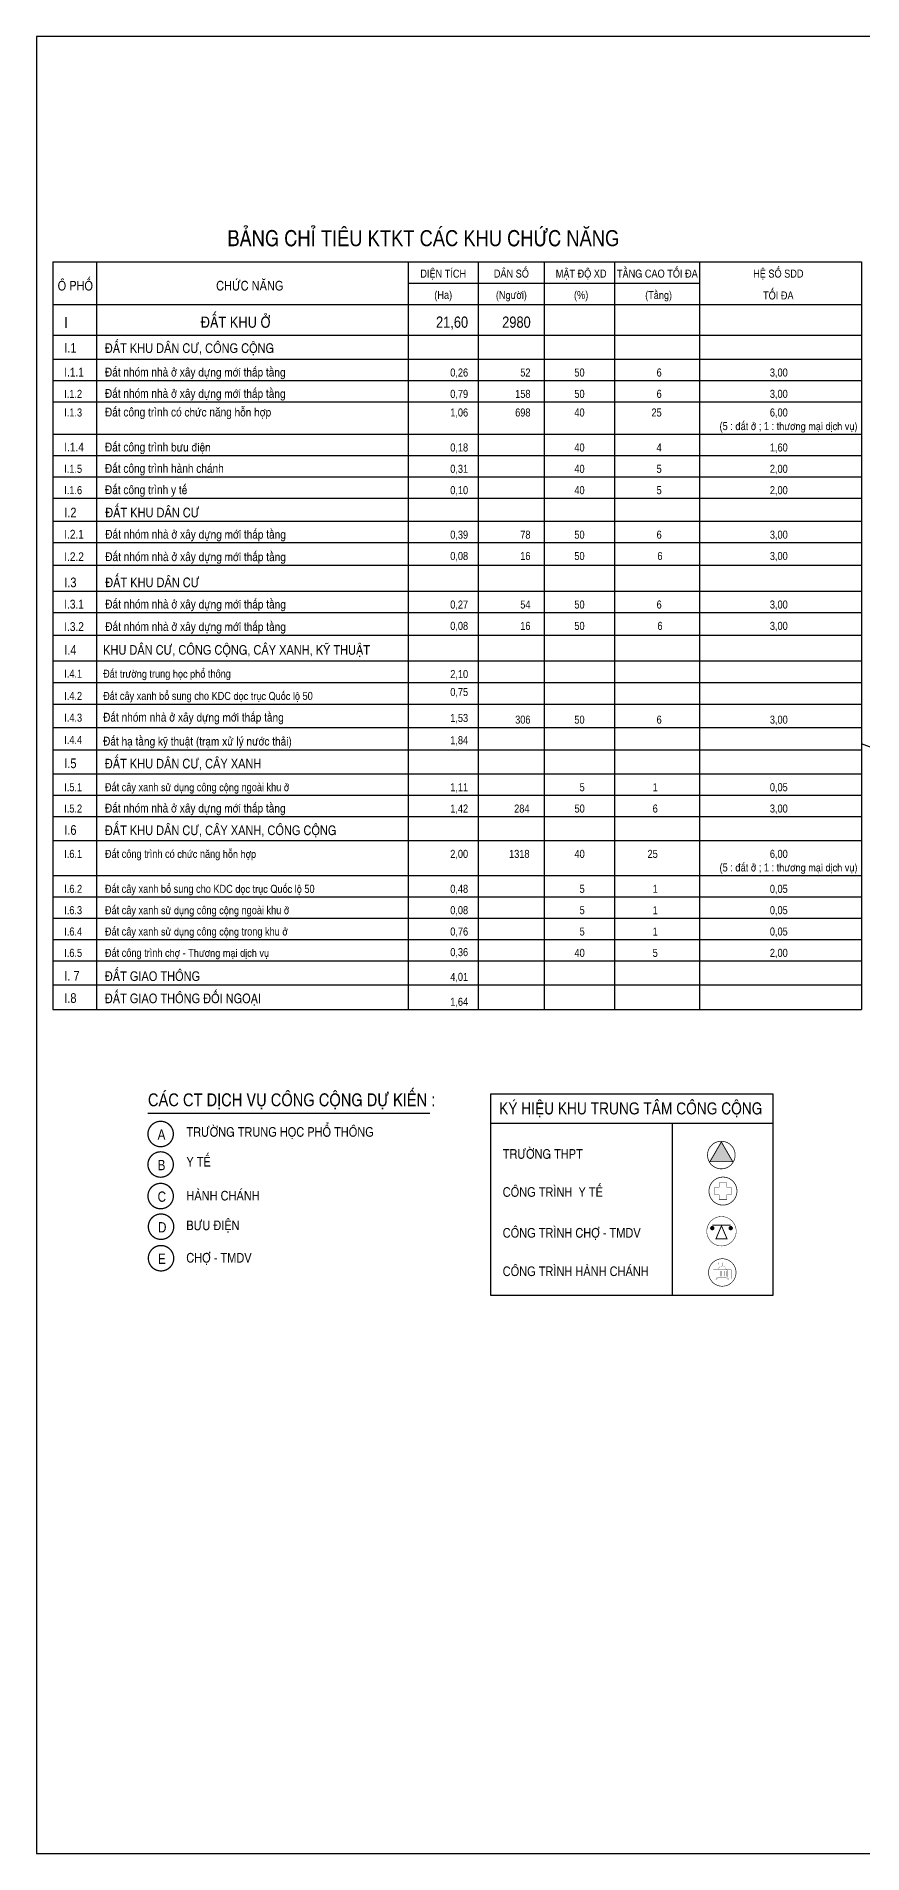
# Model space of a CAD drawing. Extents: x 597626 to 599942, y 1182063 to 1183198.
# Drawn here: x 597626 to 598143, y 1182063 to 1183198 of the extents above; entities that cross this region are included whole.
import ezdxf
from ezdxf.enums import TextEntityAlignment as Align

# ---------------------------------------------------------------- set-up
doc = ezdxf.new("R2010")
doc.units = 0
doc.header["$MEASUREMENT"] = 0
doc.linetypes.add('CENTER', pattern=[2, 1.25, -0.25, 0.25, -0.25])
for name, color, linetype in [('DTEXT', 7, 'CONTINUOUS'), ('KHUNG', 7, 'CONTINUOUS'), ('LOGO', 7, 'CONTINUOUS'), ('NET-LETRONG', 6, 'CONTINUOUS'), ('NET-TIM', 2, 'CENTER')]:
    doc.layers.add(name, color=color, linetype=linetype)
doc.styles.add('VHEL-C-B', font='VHELVCB.TTF')
doc.styles.add('VHEL-C-R', font='VHELVCN.TTF')
doc.styles.add('VHELC-R', font='VHELVCN.TTF')

# ---------------------------------------------------------------- blocks, each defined once
blk = doc.blocks.new('GD-THPT')
at = {"layer": 'LOGO'}
blk.add_hatch(color=7, dxfattribs=at).paths.add_polyline_path([(0.0093657048419118, 5.462187835713848), (-4.731129211490043, -2.748590211849659), (4.74986062082462, -2.748590211849659)])
at = {"layer": 'LOGO', "color": 7, "const_width": 0.3}
blk.add_lwpolyline([(3.400241787778213, -4.639979189261794, 175.8323419892754), (3.293817625148221, -4.716123041231184, 0.0056872358559668)], format="xyb", close=True, dxfattribs=at)
at = {"layer": 'LOGO', "color": 7, "const_width": 0.3771428571428572}
blk.add_lwpolyline([(-4.731129211373627, -2.748590211849659), (4.74986062082462, -2.748590211849659), (0.0093657048419118, 5.462187835713848)], close=True, dxfattribs=at)
blk = doc.blocks.new('THUONGMAI')
at = {"layer": 'LOGO'}
for points, const_width in [([(3.400241757277399, -4.639979203930125, 175.8323419892755), (3.293817594647408, -4.716123055666685, 0.005687235855966767)], 0.1885714285714286), ([(-4.029307671706192, 1.216924087377265, 1), (-3.179909766186029, 1.216924087377265, 1)], 0.8493979056873416), ([(3.179909766069613, 1.216924087377265, 1), (4.029307671822608, 1.216924087377265, 0.9999999999999999)], 0.8493979056873416)]:
    blk.add_lwpolyline(points, format="xyb", close=True, dxfattribs=dict(at, const_width=const_width))
at = {"layer": 'LOGO', "const_width": 0.3771428571428572}
blk.add_lwpolyline([(3.604608719004318, 2.372129978146404), (0, 2.372129978146404), (-3.604608719004318, 2.372129978146404)], dxfattribs=at)
blk.add_lwpolyline([(-2.159622289589606, -2.930792382685468), (2.159622289706022, -2.930792382685468), (0, 2.11624432890676)], close=True, dxfattribs=at)

msp = doc.modelspace()

# ---------------------------------------------------------------- linework, layer by layer
at = {"layer": 'DTEXT', "color": 4}
for p, q in [((597636.6804652358, 1183057.177248688, -7.35465358521022), (597636.6804652344, 1182590.006766689, -7.35465358521022)), ((597636.680465236, 1183057.177248688, -7.35465358521022), (598142.0293464065, 1183057.177248688, -7.35465358521022)), ((597664.0375174187, 1183057.177248688, -7.35465358521022), (597664.0375174176, 1182590.006766689, -7.35465358521022)), ((597858.7940896217, 1183057.177248688, -7.35465358521022), (597858.7940896204, 1182590.006766689, -7.35465358521022)), ((597858.7940896217, 1183057.177248688, -7.35465358521022), (598142.0293464065, 1183057.177248689, -7.35465358521022)), ((597902.425559424, 1183057.177248688, -7.35465358521022), (597902.4255594229, 1182590.006766689, -7.35465358521022)), ((597943.6739537494, 1183057.177248688, -7.35465358521022), (597943.6739537481, 1182590.006766689, -7.35465358521022)), ((597987.7680902623, 1183057.177248688, -7.35465358521022), (597987.768090261, 1182590.006766689, -7.35465358521022)), ((598040.7154538408, 1183057.177248688, -7.35465358521022), (598040.7154538395, 1182590.006766689, -7.35465358521022)), ((598142.0293464065, 1183057.177248689, -7.35465358521022), (598142.0293464051, 1182590.006766689, -7.35465358521022)), ((597636.6804652358, 1183030.510582021, -7.35465358521022), (598142.0293464065, 1183030.510582021, -7.35465358521022)), ((597636.680465236, 1182590.006766689, -7.35465358521022), (598142.0293464066, 1182590.006766689, -7.35465358521022))]:
    msp.add_line(p, q, dxfattribs=at)
at = {"layer": 'DTEXT', "color": 2}
for p, q in [((597858.7940896217, 1183043.843915355, -7.35465358521022), (598040.7154538408, 1183043.843915355, -7.35465358521022)), ((597858.7940896217, 1183043.843915355, -7.35465358521022), (598040.7154538408, 1183043.843915355, -7.35465358521022)), ((597636.6804652358, 1183011.528761068, -7.35465358521022), (598142.0293464065, 1183011.528761069, -7.35465358521022)), ((597636.6804652358, 1182996.528761068, -7.35465358521022), (598142.0293464065, 1182996.528761069, -7.35465358521022)), ((597636.6804652358, 1182983.195427735, -7.35465358521022), (598142.0293464065, 1182983.195427735, -7.35465358521022)), ((597636.6804652358, 1182969.862094402, -7.35465358521022), (598142.0293464065, 1182969.862094402, -7.35465358521022)), ((597636.6804652358, 1182949.690344451, -7.35465358521022), (598142.0293464065, 1182949.690344453, -7.35465358521022)), ((597636.6804652358, 1182936.357011119, -7.35465358521022), (598142.0293464065, 1182936.35701112, -7.35465358521022)), ((597636.6804652358, 1182923.023677785, -7.35465358521022), (598142.0293464065, 1182923.023677787, -7.35465358521022)), ((597636.6804652358, 1182909.690344451, -7.35465358521022), (598142.0293464065, 1182909.690344453, -7.35465358521022)), ((597636.6804652358, 1182909.690344451, -7.35465358521022), (598142.0293464065, 1182909.690344452, -7.35465358521022)), ((597636.6804652358, 1182895.212832641, -7.35465358521022), (598142.0293464065, 1182895.212832641, -7.35465358521022)), ((597636.6804652358, 1182895.212832641, -7.35465358521022), (598142.0293464065, 1182895.212832641, -7.35465358521022)), ((597636.6804652358, 1182881.879499306, -7.35465358521022), (598142.0293464065, 1182881.879499308, -7.35465358521022)), ((597636.6804652358, 1182881.879499306, -7.35465358521022), (598142.0293464065, 1182881.879499306, -7.35465358521022)), ((597636.6804652358, 1182867.641240708, -7.35465358521022), (598142.0293464065, 1182867.641240708, -7.35465358521022)), ((597636.6804652358, 1182851.552262948, -7.35465358521022), (598142.0293464065, 1182851.552262948, -7.35465358521022)), ((597636.6804652358, 1182851.552262948, -7.35465358521022), (598142.0293464065, 1182851.552262948, -7.35465358521022)), ((597636.6804652358, 1182838.218929613, -7.35465358521022), (598142.0293464065, 1182838.218929615, -7.35465358521022)), ((597636.6804652358, 1182838.218929613, -7.35465358521022), (598142.0293464065, 1182838.218929613, -7.35465358521022)), ((597636.6804652358, 1182823.980671015, -7.35465358521022), (598142.0293464065, 1182823.980671015, -7.35465358521022)), ((597636.6804652358, 1182807.891693255, -7.35465358521022), (598142.0293464065, 1182807.891693256, -7.35465358521022)), ((597636.6804652358, 1182794.377070623, -7.35465358521022), (598142.0293464065, 1182794.377070624, -7.35465358521022)), ((597636.6804652358, 1182780.898198437, -7.35465358521022), (598142.0293464065, 1182780.898198437, -7.35465358521022)), ((597636.6804652358, 1182766.301435639, -7.35465358521022), (598142.0293464065, 1182766.301435639, -7.35465358521022)), ((597636.6804652358, 1182752.416609958, -7.35465358521022), (598142.0293464065, 1182752.416609958, -7.35465358521022)), ((597636.6804652362, 1182737.416609958, -7.35465358521022), (598142.0293464069, 1182737.416609958, -7.35465358521022)), ((597636.6804652362, 1182724.083276625, -7.35465358521022), (598142.0293464069, 1182724.083276625, -7.35465358521022)), ((597636.6804652362, 1182710.749943291, -7.35465358521022), (598142.0293464069, 1182710.749943292, -7.35465358521022)), ((597636.6804652362, 1182695.749943291, -7.35465358521022), (598142.0293464069, 1182695.749943292, -7.35465358521022)), ((597636.6804652362, 1182673.916005268, -7.35465358521022), (598142.0293464069, 1182673.916005268, -7.35465358521022)), ((597636.6804652358, 1182660.582671935, -7.35465358521022), (598142.0293464065, 1182660.582671935, -7.35465358521022)), ((597636.6804652358, 1182647.249338601, -7.35465358521022), (598142.0293464065, 1182647.249338601, -7.35465358521022)), ((597636.6804652355, 1182633.916005268, -7.35465358521022), (598142.0293464061, 1182633.916005268, -7.35465358521022)), ((597636.6804652355, 1182620.582671935, -7.35465358521022), (598142.0293464061, 1182620.582671935, -7.35465358521022)), ((597636.680465236, 1182605.582671935, -7.35465358521022), (598142.0293464065, 1182605.582671935, -7.35465358521022))]:
    msp.add_line(p, q, dxfattribs=at)
at = {"layer": 'DTEXT', "const_width": 0.9607403520000001, "elevation": -2.451551195070073, "flags": 128}
msp.add_lwpolyline([(597696.0790714526, 1182525.205743185), (597872.5134199891, 1182525.205743185)], dxfattribs=at)
at = {"layer": 'DTEXT', "const_width": 0.8070218956799999, "elevation": -2.451551195070073}
for points in [[(597696.1700838645, 1182512.305080303, 1), (597712.0415144792, 1182512.305080303, 1)], [(597696.1700838645, 1182493.253097228, 1), (597712.0415144792, 1182493.253097228, 1)], [(597696.1700838645, 1182473.539123103, 1), (597712.0415144792, 1182473.539123103, 1)], [(597696.4072557031, 1182454.39606502, 1), (597712.278686318, 1182454.39606502, 1)], [(597696.4072557031, 1182434.682090895, 1), (597712.278686318, 1182434.682090895, 1)]]:
    msp.add_lwpolyline(points, format="xyb", close=True, dxfattribs=at)
at = {"layer": 'KHUNG', "color": 7, "linetype": 'BYBLOCK'}
msp.add_line((597910.4980644133, 1182519.091977382, -2.451551195070073), (598086.7269686436, 1182519.091977382, -2.451551195070073), dxfattribs=at)
at = {"layer": 'KHUNG', "color": 7, "linetype": 'BYBLOCK', "elevation": -2.451551195070073}
msp.add_lwpolyline([(597910.4980644133, 1182537.470554111), (598086.7269686436, 1182537.470554111), (598086.7269686436, 1182411.338743604), (597910.4980644133, 1182411.338743604)], close=True, dxfattribs=at)
msp.add_lwpolyline([(598023.7530042956, 1182519.091977382), (598023.7530042956, 1182411.338743604)], dxfattribs=at)
at = {"layer": 'LOGO', "color": 7}
for points, const_width, elevation in [([(598046.728303589, 1182476.643236803, 1), (598064.2244629541, 1182476.643236803, 1)], 0.45, -6.128877987675182), ([(598046.4606341013, 1182425.783351236, 1), (598063.638681478, 1182425.783351236, 1)], 0.3888000000037717, -2.451551195070073)]:
    msp.add_lwpolyline(points, format="xyb", close=True, dxfattribs=dict(at, const_width=const_width, elevation=elevation))
for points, const_width, elevation in [([(598055.4763832715, 1182471.496002836), (598057.9266279577, 1182471.496002836), (598057.9266279577, 1182474.235659817), (598060.5845206435, 1182474.235659817), (598060.5845206435, 1182479.133833787), (598057.9266279577, 1182479.133833787), (598057.9266279577, 1182481.790470769), (598055.4763832715, 1182481.790470769), (598053.0261385853, 1182481.790470769), (598053.0261385853, 1182479.133833787), (598050.3682458999, 1182479.133833787), (598050.3682458999, 1182474.235659817), (598053.0261385853, 1182474.235659817), (598053.0261385853, 1182471.496002836)], 0.225, -6.128877987675182), ([(598051.9101700527, 1182427.466922653), (598049.445008153, 1182427.466922653), (598049.445008153, 1182421.935012547), (598051.0729419994, 1182421.935012547), (598051.9101700527, 1182422.725284267)], 0.09720000000094291, -2.451551195070073), ([(598052.5341576849, 1182426.754833595), (598053.0421938659, 1182426.754833595), (598053.0421938659, 1182423.343328391), (598052.5341576849, 1182423.343328391)], 0.09720000000094291, -2.451551195070073), ([(598053.597865508, 1182426.754833595), (598054.105901689, 1182426.754833595), (598054.105901689, 1182423.343328391), (598053.597865508, 1182423.343328391)], 0.09720000000094291, -2.451551195070073), ([(598054.7718694852, 1182426.754833595), (598055.279905666, 1182426.754833595), (598055.279905666, 1182423.343328391), (598054.7718694852, 1182423.343328391)], 0.09720000000094291, -2.451551195070073), ([(598056.4539096431, 1182426.754833595), (598055.9458734621, 1182426.754833595), (598055.9458734621, 1182423.343328391), (598056.4539096431, 1182423.343328391)], 0.09720000000094291, -2.451551195070073), ([(598057.5176174662, 1182426.754833595), (598057.0095812852, 1182426.754833595), (598057.0095812852, 1182423.343328391), (598057.5176174662, 1182423.343328391)], 0.09720000000094291, -2.451551195070073), ([(598058.1416050983, 1182427.466922653), (598060.6067669982, 1182427.466922653), (598060.6067669982, 1182421.935012547), (598058.9788331517, 1182421.935012547), (598058.1416050983, 1182422.725284267)], 0.09720000000094291, -2.451551195070073)]:
    msp.add_lwpolyline(points, close=True, dxfattribs=dict(at, const_width=const_width, elevation=elevation))
at = {"layer": 'LOGO', "color": 7, "const_width": 0.09720000000094291, "elevation": -2.451551195070073}
for points in [[(598055.1976973062, 1182429.795935125), (598055.1976973062, 1182431.937850296), (598052.8492470321, 1182431.937850296), (598052.8492470321, 1182430.869817485), (598054.8569727782, 1182430.869817485), (598054.8569727782, 1182429.795983826)], [(598055.0258875756, 1182422.645158628), (598052.518281182, 1182422.645158628), (598050.9941547803, 1182421.106014307), (598055.0258875756, 1182421.106014307)], [(598051.9101700527, 1182427.466922653), (598058.1416050983, 1182427.466922653)], [(598055.0258875756, 1182422.645158628), (598057.5334939689, 1182422.645158628), (598059.057620371, 1182421.106014307), (598055.0258875756, 1182421.106014307)]]:
    msp.add_lwpolyline(points, dxfattribs=at)
msp.add_lwpolyline([(598057.5123491104, 1182427.466922653, 0.93944640880999), (598052.5416107712, 1182427.466922653)], format="xyb", dxfattribs=at)
at = {"layer": 'NET-LETRONG', "color": 6, "linetype": 'CONTINUOUS', "flags": 128}
msp.add_lwpolyline([(599625.6135832783, 1183198.160301164), (597626.432412098, 1183198.160301164), (597626.432412098, 1182062.649738385), (599625.6135832783, 1182062.649738385)], close=True, dxfattribs=at)
at = {"layer": 'NET-TIM', "ltscale": 10}
msp.add_line((598141.7418457074, 1182756.325936916), (598284.9462994994, 1182703.366604954), dxfattribs=at)

# ---------------------------------------------------------------- block references
at = {"layer": 'LOGO', "color": 7}
for name, p, xscale, yscale, zscale in [('GD-THPT', (598054.4484633014, 1182499.163817568, -2.451551195070073), 1.5, 1.5, 1.5), ('THUONGMAI', (598054.559057219, 1182451.552065999, -2.451551195070073), 1.5972, 1.5972, 1.5972)]:
    msp.add_blockref(name, p, dxfattribs=dict(at, xscale=xscale, yscale=yscale, zscale=zscale))

# ---------------------------------------------------------------- texts
at = {"layer": 'DTEXT'}
for s, height, style, p in [('BAÛNG CHÆ TIEÂU KTKT CAÙC KHU CHÖÙC NAÊNG', 10, 'VHEL-C-B', (597868.2356670549, 1183067.050752232)), ('DAÂN SOÁ', 5.000000000000001, 'VHEL-C-B', (597923.2547402341, 1183047.406067087)), ('TAÀNG CAO TOÁI ÑA', 5.000000000000001, 'VHEL-C-B', (598014.4764894237, 1183047.406067087)), ('HEÄ SOÁ SDD', 5.000000000000001, 'VHEL-C-B', (598090.0716511281, 1183047.406067087)), ('OÂ PHOÁ', 6, 'VHEL-C-B', (597650.765464755, 1183039.365985344)), ('CHÖÙC NAÊNG', 6, 'VHEL-C-B', (597759.8129942073, 1183039.365985344)), ('DIEÄN TÍCH', 5.000000000000001, 'VHEL-C-B', (597880.6885998392, 1183047.406067087)), ('MAÄT ÑOÄ XD', 5.000000000000001, 'VHEL-C-B', (597966.8609815064, 1183047.406067087)), ('(Ha)', 5.000000000000001, 'VHELC-R', (597880.6885998392, 1183034.072733754)), ('(Ngöôøi)', 5.000000000000001, 'VHELC-R', (597923.2547402341, 1183034.072733754)), ('(%)', 5.000000000000001, 'VHELC-R', (597966.8609815064, 1183034.072733754)), ('(Taàng)', 5.000000000000001, 'VHELC-R', (598015.2626740059, 1183034.072733754)), ('TOÁI ÑA', 5.000000000000001, 'VHEL-C-B', (598090.0716511281, 1183033.77595299))]:
    msp.add_text(s, height=height, dxfattribs=dict(at, style=style)).set_placement(p, align=Align.CENTER)
for s, height, style, p in [('I', 7, 'VHEL-C-B', (597643.869716558, 1183015.882105781, -4.903102390140146)), ('ÑAÁT KHU ÔÛ', 7, 'VHEL-C-B', (597729.1477553397, 1183016.090122787, -7.35465358521022)), ('ÑAÁT KHU DAÂN CÖ, COÂNG COÄNG', 6, 'VHEL-C-R', (597669.2563140193, 1183000.349633386, -7.35465358521022)), ('I.1', 6, 'VHEL-C-R', (597643.869716558, 1183000.542973982, -4.903102390140146)), ('I.1.1', 5.5, 'VHELC-R', (597643.869716558, 1182985.614353902, -4.903102390140146)), ('Ñaát nhoùm nhaø ôû xaây döïng môùi thaáp taàng', 5.5, 'VHELC-R', (597669.306028906, 1182985.614353902, -7.35465358521022)), ('I.1.2', 5.000000000000001, 'VHELC-R', (597643.869716558, 1182972.281020569, -4.903102390140146)), ('Ñaát nhoùm nhaø ôû xaây döïng môùi thaáp taàng', 5.5, 'VHELC-R', (597669.306028906, 1182972.281020569, -7.35465358521022)), ('I.1.3', 5.000000000000001, 'VHELC-R', (597643.869716558, 1182960.645701385, -4.903102390140146)), ('Ñaát coâng trình coù chöùc naêng hoãn hôïp', 5.5, 'VHELC-R', (597669.306028906, 1182960.645701385, -7.35465358521022)), ('I.1.4', 5.5, 'VHELC-R', (597643.869716558, 1182938.775937287, -4.903102390140146)), ('Ñaát coâng trình böu ñieän', 5.5, 'VHELC-R', (597669.306028906, 1182938.775937287, -7.35465358521022)), ('I.1.5', 5.000000000000001, 'VHELC-R', (597643.869716558, 1182925.442603954, -4.903102390140146)), ('Ñaát coâng trình haønh chaùnh', 5.5, 'VHELC-R', (597669.306028906, 1182925.442603954, -7.35465358521022)), ('Ñaát coâng trình y teá', 5.5, 'VHELC-R', (597669.306028906, 1182912.10927062, -7.35465358521022)), ('I.1.6', 5.000000000000001, 'VHELC-R', (597643.869716558, 1182912.10927062, -4.903102390140146)), ('I.2', 6, 'VHEL-C-R', (597643.869716558, 1182897.631758807, -4.903102390140146)), ('ÑAÁT KHU DAÂN CÖ', 6, 'VHEL-C-R', (597669.5054913891, 1182897.631758807, -7.35465358521022)), ('I.2.1', 5.5, 'VHELC-R', (597643.869716558, 1182884.298425474, -4.903102390140146)), ('Ñaát nhoùm nhaø ôû xaây döïng môùi thaáp taàng', 5.5, 'VHELC-R', (597669.5054913891, 1182884.298425474, -7.35465358521022)), ('I.2.2', 5.5, 'VHELC-R', (597643.869716558, 1182870.265494671, -4.903102390140146)), ('Ñaát nhoùm nhaø ôû xaây döïng môùi thaáp taàng', 5.5, 'VHELC-R', (597669.5054913891, 1182870.265494671, -7.35465358521022)), ('ÑAÁT KHU DAÂN CÖ', 6, 'VHEL-C-R', (597669.5054913891, 1182853.971189114, -7.35465358521022)), ('I.3', 6, 'VHEL-C-R', (597643.869716558, 1182853.971189114, -4.903102390140146)), ('I.3.1', 5.5, 'VHELC-R', (597643.869716558, 1182840.637855781, -4.903102390140146)), ('Ñaát nhoùm nhaø ôû xaây döïng môùi thaáp taàng', 5.5, 'VHELC-R', (597669.5054913891, 1182840.637855781, -7.35465358521022)), ('I.3.2', 5.5, 'VHELC-R', (597643.869716558, 1182826.604924978, -4.903102390140146)), ('Ñaát nhoùm nhaø ôû xaây döïng môùi thaáp taàng', 5.5, 'VHELC-R', (597669.5054913891, 1182826.604924978, -7.35465358521022)), ('I.4', 6, 'VHEL-C-R', (597643.869716558, 1182811.809167245, -4.903102390140146)), ('KHU DAÂN CÖ, COÂNG COÄNG, CAÂY XANH, KYÕ THUAÄT', 6, 'VHEL-C-R', (597668.1706942022, 1182811.809167245, -7.35465358521022)), ('I.4.1', 5.000000000000001, 'VHELC-R', (597643.869716558, 1182797.407287271, -4.903102390140146)), ('Ñaát tröôøng trung hoïc phoå thoâng', 5.000000000000001, 'VHELC-R', (597668.1706942022, 1182797.407287271, -7.35465358521022)), ('I.4.2', 5.000000000000001, 'VHELC-R', (597643.869716558, 1182783.52246159, -4.903102390140146)), ('Ñaát caây xanh boå sung cho KDC doïc truïc Quoác loä 50', 5.000000000000001, 'VHELC-R', (597668.1706942022, 1182783.52246159, -7.35465358521022)), ('I.4.3', 5.000000000000001, 'VHELC-R', (597643.869716558, 1182769.979423973, -4.903102390140146)), ('Ñaát nhoùm nhaø ôû xaây döïng môùi thaáp taàng', 5.5, 'VHELC-R', (597668.1706942022, 1182769.979423973, -7.35465358521022)), ('I.4.4', 5.000000000000001, 'VHELC-R', (597643.869716558, 1182756.094598292, -4.903102390140146)), ('Ñaát haï taàng kyõ thuaät (traïm xöû lyù nöôùc thaûi)', 5.5, 'VHELC-R', (597668.1706942022, 1182755.040873112, -7.35465358521022)), ('ÑAÁT KHU DAÂN CÖ, CAÂY XANH', 6, 'VHEL-C-R', (597669.2563140197, 1182740.750004412, -7.35465358521022)), ('I.5', 6, 'VHEL-C-R', (597643.869716558, 1182740.943345009, -4.903102390140146)), ('I.5.1', 5.000000000000001, 'VHELC-R', (597643.869716558, 1182726.502202792, -4.903102390140146)), ('Ñaát caây xanh söû duïng coâng coäng ngoaøi khu ôû', 5.000000000000001, 'VHELC-R', (597669.3060289064, 1182726.502202792, -7.35465358521022)), ('I.5.2', 5.000000000000001, 'VHELC-R', (597643.869716558, 1182713.168869459, -4.903102390140146)), ('Ñaát nhoùm nhaø ôû xaây döïng môùi thaáp taàng', 5.5, 'VHELC-R', (597669.3060289064, 1182713.168869459, -7.35465358521022)), ('I.6', 6, 'VHEL-C-R', (597643.869716558, 1182699.276678342, -4.903102390140146)), ('ÑAÁT KHU DAÂN CÖ, CAÂY XANH, COÂNG COÄNG', 6, 'VHEL-C-R', (597669.2563140197, 1182699.083337746, -7.35465358521022)), ('I.6.1', 5.000000000000001, 'VHELC-R', (597643.869716558, 1182684.835536125, -4.903102390140146)), ('Ñaát coâng trình coù chöùc naêng hoãn hôïp', 5.000000000000001, 'VHELC-R', (597669.3060289064, 1182684.835536125, -7.35465358521022)), ('Ñaát caây xanh boå sung cho KDC doïc truïc Quoác loä 50', 5.000000000000001, 'VHELC-R', (597669.306028906, 1182663.001598102, -7.35465358521022)), ('I.6.2', 5.000000000000001, 'VHELC-R', (597643.869716558, 1182663.001598102, -4.903102390140146)), ('I.6.3', 5.000000000000001, 'VHELC-R', (597643.8697165576, 1182649.668264769, -4.903102390140146)), ('Ñaát caây xanh söû duïng coâng coäng ngoaøi khu ôû', 5.000000000000001, 'VHELC-R', (597669.306028906, 1182649.668264769, -7.35465358521022)), ('I.6.4', 5.000000000000001, 'VHELC-R', (597643.8697165576, 1182636.334931436, -4.903102390140146)), ('Ñaát caây xanh söû duïng coâng coäng trong khu ôû ', 5.000000000000001, 'VHELC-R', (597669.3060289058, 1182636.334931436, -7.35465358521022)), ('I.6.5', 5.000000000000001, 'VHELC-R', (597643.8697165576, 1182623.001598102, -4.903102390140146)), ('Ñaát coâng trình chôï - Thöông maïi dòch vuï', 5.000000000000001, 'VHELC-R', (597669.3060289058, 1182623.001598102, -7.35465358521022)), ('I. 7', 6, 'VHEL-C-R', (597643.8697165576, 1182608.134451259, -4.903102390140146)), ('ÑAÁT GIAO THOÂNG', 6, 'VHEL-C-R', (597669.2563140193, 1182607.941110662, -7.35465358521022)), ('I.8', 6, 'VHEL-C-R', (597643.8697165574, 1182594.249625579, -4.903102390140146)), ('ÑAÁT GIAO THOÂNG ÑOÁI NGOAÏI', 6, 'VHEL-C-R', (597669.2563140194, 1182594.056284982, -7.35465358521022)), ('CAÙC CT DÒCH VUÏ COÂNG COÄNG DÖÏ KIEÁN :', 8, 'VHEL-C-B', (597696.1702517762, 1182529.667114221, -2.451551195070073)), ('KYÙ HIEÄU KHU TRUNG TAÂM COÂNG COÄNG', 7.5, 'VHEL-C-B', (597915.607880151, 1182524.567109241, -2.451551195070073)), ('A', 6.404935680000001, 'VHEL-C-B', (597702.1947692917, 1182508.740863464, -2.451551195070073)), ('TRÖÔØNG TRUNG HOÏC PHOÅ THOÂNG', 6, 'VHEL-C-B', (597720.1759051706, 1182510.605054779, -2.451551195070073)), ('Y TEÁ', 6, 'VHEL-C-B', (597720.1759051706, 1182491.962363156, -2.451551195070073)), ('B', 6.404935680000001, 'VHEL-C-B', (597702.1947692917, 1182489.688880389, -2.451551195070073)), ('C', 6.404935680000001, 'VHEL-C-B', (597702.1947692917, 1182469.974906264, -2.451551195070073)), ('HAØNH CHAÙNH', 6, 'VHEL-C-B', (597720.1759051706, 1182470.784618819, -2.451551195070073)), ('D', 6.404935680000001, 'VHEL-C-B', (597702.4319411303, 1182450.831848182, -2.451551195070073)), ('BÖU ÑIEÄN', 6, 'VHEL-C-B', (597720.1481214812, 1182452.23815136, -2.451551195070073)), ('E', 6.404935680000001, 'VHEL-C-B', (597702.4319411303, 1182431.117874056, -2.451551195070073)), ('CHÔÏ - TMDV', 6, 'VHEL-C-B', (597720.1481214812, 1182431.965958242, -2.451551195070073))]:
    msp.add_text(s, height=height, dxfattribs=dict(at, style=style)).set_placement(p)
for s, height, style, p in [('21,60', 7, 'VHEL-C-B', (597896.2272521899, 1183016.090122787)), ('2980', 7, 'VHEL-C-B', (597935.3542527597, 1183016.090122787)), ('0,26', 5.000000000000001, 'VHELC-R', (597896.2272521899, 1182985.614353902)), ('52', 5.000000000000001, 'VHELC-R', (597935.1951969077, 1182985.614353902)), ('50', 5.000000000000001, 'VHELC-R', (597969.0100990706, 1182985.614353902)), ('6', 5.000000000000001, 'VHELC-R', (598017.1946087823, 1182985.614353902)), ('3,00', 5.000000000000001, 'VHELC-R', (598095.9392079972, 1182985.614353902)), ('0,79', 5.000000000000001, 'VHELC-R', (597896.2272521899, 1182972.281020569)), ('158', 5.000000000000001, 'VHELC-R', (597935.1951969077, 1182972.281020569)), ('50', 5.000000000000001, 'VHELC-R', (597969.0100990706, 1182972.281020569)), ('6', 5.000000000000001, 'VHELC-R', (598017.1946087823, 1182972.281020569)), ('3,00', 5.000000000000001, 'VHELC-R', (598095.9392079972, 1182972.281020569)), ('1,06', 5.000000000000001, 'VHELC-R', (597896.2272521899, 1182960.645701385)), ('698', 5.000000000000001, 'VHELC-R', (597935.1951969077, 1182960.645701385)), ('40', 5.000000000000001, 'VHELC-R', (597969.0100990706, 1182960.645701385)), ('25', 5.000000000000001, 'VHELC-R', (598017.1946087823, 1182960.645701385)), ('6,00', 5.000000000000001, 'VHELC-R', (598095.9392079972, 1182960.645701385)), ('(5 : ñaát ôû ; 1 : thöông maïi dòch vuï)', 5.000000000000001, 'VHELC-R', (598139.5408015581, 1182952.135259859)), ('0,18', 5.000000000000001, 'VHELC-R', (597896.2272521899, 1182938.775937287)), ('40', 5.000000000000001, 'VHELC-R', (597969.0100990706, 1182938.775937287)), ('4', 5.000000000000001, 'VHELC-R', (598017.1946087823, 1182938.775937287)), ('1,60', 5.000000000000001, 'VHELC-R', (598095.9392079972, 1182938.775937287)), ('0,31', 5.000000000000001, 'VHELC-R', (597896.2272521899, 1182925.442603954)), ('40', 5.000000000000001, 'VHELC-R', (597969.0100990706, 1182925.442603954)), ('5', 5.000000000000001, 'VHELC-R', (598017.1946087823, 1182925.442603954)), ('2,00', 5.000000000000001, 'VHELC-R', (598095.9392079972, 1182925.442603954)), ('0,10', 5.000000000000001, 'VHELC-R', (597896.2272521899, 1182912.10927062)), ('40', 5.000000000000001, 'VHELC-R', (597969.0100990706, 1182912.10927062)), ('5', 5.000000000000001, 'VHELC-R', (598017.1946087823, 1182912.10927062)), ('2,00', 5.000000000000001, 'VHELC-R', (598095.9392079972, 1182912.10927062)), ('0,39', 5.000000000000001, 'VHELC-R', (597896.2272521899, 1182884.298425475)), ('78', 5.000000000000001, 'VHELC-R', (597935.1951969077, 1182884.298425475)), ('50', 5.000000000000001, 'VHELC-R', (597969.0100990706, 1182884.298425475)), ('6', 5.000000000000001, 'VHELC-R', (598017.1946087823, 1182884.298425475)), ('3,00', 5.000000000000001, 'VHELC-R', (598095.9392079972, 1182884.298425475)), ('0,08', 5.000000000000001, 'VHELC-R', (597896.2272521899, 1182870.965092142)), ('16', 5.000000000000001, 'VHELC-R', (597935.1951969077, 1182870.965092142)), ('50', 5.000000000000001, 'VHELC-R', (597969.0100990706, 1182870.965092142)), ('6', 5.000000000000001, 'VHELC-R', (598017.7151154253, 1182870.965092142)), ('3,00', 5.000000000000001, 'VHELC-R', (598095.9392079972, 1182870.965092142)), ('0,27', 5.000000000000001, 'VHELC-R', (597896.2272521899, 1182840.637855782)), ('54', 5.000000000000001, 'VHELC-R', (597935.1951969077, 1182840.637855782)), ('50', 5.000000000000001, 'VHELC-R', (597969.0100990706, 1182840.637855782)), ('6', 5.000000000000001, 'VHELC-R', (598017.1946087823, 1182840.637855782)), ('3,00', 5.000000000000001, 'VHELC-R', (598095.9392079972, 1182840.637855782)), ('0,08', 5.000000000000001, 'VHELC-R', (597896.2272521899, 1182827.304522449)), ('16', 5.000000000000001, 'VHELC-R', (597935.1951969077, 1182827.304522449)), ('50', 5.000000000000001, 'VHELC-R', (597969.0100990706, 1182827.304522449)), ('6', 5.000000000000001, 'VHELC-R', (598017.7151154253, 1182827.304522449)), ('3,00', 5.000000000000001, 'VHELC-R', (598095.9392079972, 1182827.304522449)), ('2,10', 5.000000000000001, 'VHELC-R', (597896.2272521899, 1182797.201950285)), ('0,75', 5.000000000000001, 'VHELC-R', (597896.2272521899, 1182785.993349474)), ('1,53', 5.000000000000001, 'VHELC-R', (597896.2272521899, 1182769.774086987)), ('306', 5.000000000000001, 'VHELC-R', (597935.1951969076, 1182768.720361807)), ('50', 5.000000000000001, 'VHELC-R', (597969.0100990705, 1182768.720361807)), ('6', 5.000000000000001, 'VHELC-R', (598017.1946087822, 1182768.720361807)), ('3,00', 5.000000000000001, 'VHELC-R', (598095.939207997, 1182768.720361807)), ('1,84', 5.000000000000001, 'VHELC-R', (597896.2272521899, 1182755.889261306)), ('1,11', 5.000000000000001, 'VHELC-R', (597896.2272521899, 1182726.502202792)), ('5', 5.000000000000001, 'VHELC-R', (597969.0904650223, 1182726.502202792)), ('1', 5.000000000000001, 'VHELC-R', (598014.7421170095, 1182726.502202792)), ('0,05', 5.000000000000001, 'VHELC-R', (598095.9392079972, 1182726.502202792)), ('1,42', 5.000000000000001, 'VHELC-R', (597896.2272521899, 1182713.168869459)), ('284', 5.000000000000001, 'VHELC-R', (597934.5737497397, 1182713.168869459)), ('50', 5.000000000000001, 'VHELC-R', (597969.0904650226, 1182713.168869459)), ('6', 5.000000000000001, 'VHELC-R', (598014.7421170098, 1182713.168869459)), ('3,00', 5.000000000000001, 'VHELC-R', (598095.9392079972, 1182713.168869459)), ('2,00', 5.000000000000001, 'VHELC-R', (597896.2272521899, 1182684.835536125)), ('1318', 5.000000000000001, 'VHELC-R', (597934.573749739, 1182684.835536125)), ('40', 5.000000000000001, 'VHELC-R', (597969.0904650226, 1182684.835536126)), ('25', 5.000000000000001, 'VHELC-R', (598014.7421170098, 1182684.835536126)), ('(5 : ñaát ôû ; 1 : thöông maïi dòch vuï)', 5.000000000000001, 'VHELC-R', (598139.5408015585, 1182676.360920675)), ('6,00', 5.000000000000001, 'VHELC-R', (598095.9392079972, 1182684.835536126)), ('0,48', 5.000000000000001, 'VHELC-R', (597896.2272521899, 1182663.001598102)), ('5', 5.000000000000001, 'VHELC-R', (597969.0904650218, 1182663.001598102)), ('1', 5.000000000000001, 'VHELC-R', (598014.742117009, 1182663.001598102)), ('0,05', 5.000000000000001, 'VHELC-R', (598095.9392079967, 1182663.001598102)), ('0,08', 5.000000000000001, 'VHELC-R', (597896.2272521894, 1182649.668264769)), ('5', 5.000000000000001, 'VHELC-R', (597969.0904650218, 1182649.668264769)), ('1', 5.000000000000001, 'VHELC-R', (598014.742117009, 1182649.668264769)), ('0,05', 5.000000000000001, 'VHELC-R', (598095.9392079967, 1182649.668264769)), ('0,76', 5.000000000000001, 'VHELC-R', (597896.2272521894, 1182636.334931436)), ('5', 5.000000000000001, 'VHELC-R', (597969.0904650214, 1182636.334931436)), ('1', 5.000000000000001, 'VHELC-R', (598014.7421170087, 1182636.334931436)), ('0,05', 5.000000000000001, 'VHELC-R', (598095.9392079964, 1182636.334931436)), ('0,36', 5.000000000000001, 'VHELC-R', (597896.2272521894, 1182623.465012416)), ('40', 5.000000000000001, 'VHELC-R', (597969.0904650218, 1182623.001598102)), ('5', 5.000000000000001, 'VHELC-R', (598014.742117009, 1182623.001598102)), ('2,00', 5.000000000000001, 'VHELC-R', (598095.9392079964, 1182623.001598102)), ('4,01', 5.000000000000001, 'VHELC-R', (597896.2272521894, 1182608.001598102)), ('1,64', 5.000000000000001, 'VHELC-R', (597896.2272521894, 1182592.425692856))]:
    msp.add_text(s, height=height, dxfattribs=dict(at, style=style)).set_placement(p, align=Align.RIGHT)
at = {"layer": 'DTEXT', "linetype": 'CONTINUOUS', "style": 'VHEL-C-R'}
for s, p in [('TRÖÔØNG THPT', (597917.8435424772, 1182496.857446028, -2.451551195070073)), ('COÂNG TRÌNH  Y TEÁ', (597917.8435424772, 1182473.081396352, -2.451551195070073)), ('COÂNG TRÌNH CHÔÏ - TMDV', (597917.8435424772, 1182447.547506378, -2.451551195070073)), ('COÂNG TRÌNH HAØNH CHAÙNH', (597917.8435424772, 1182423.552610694, -2.451551195070073))]:
    msp.add_text(s, height=6, dxfattribs=at).set_placement(p)

doc.saveas('drawing.dxf')
